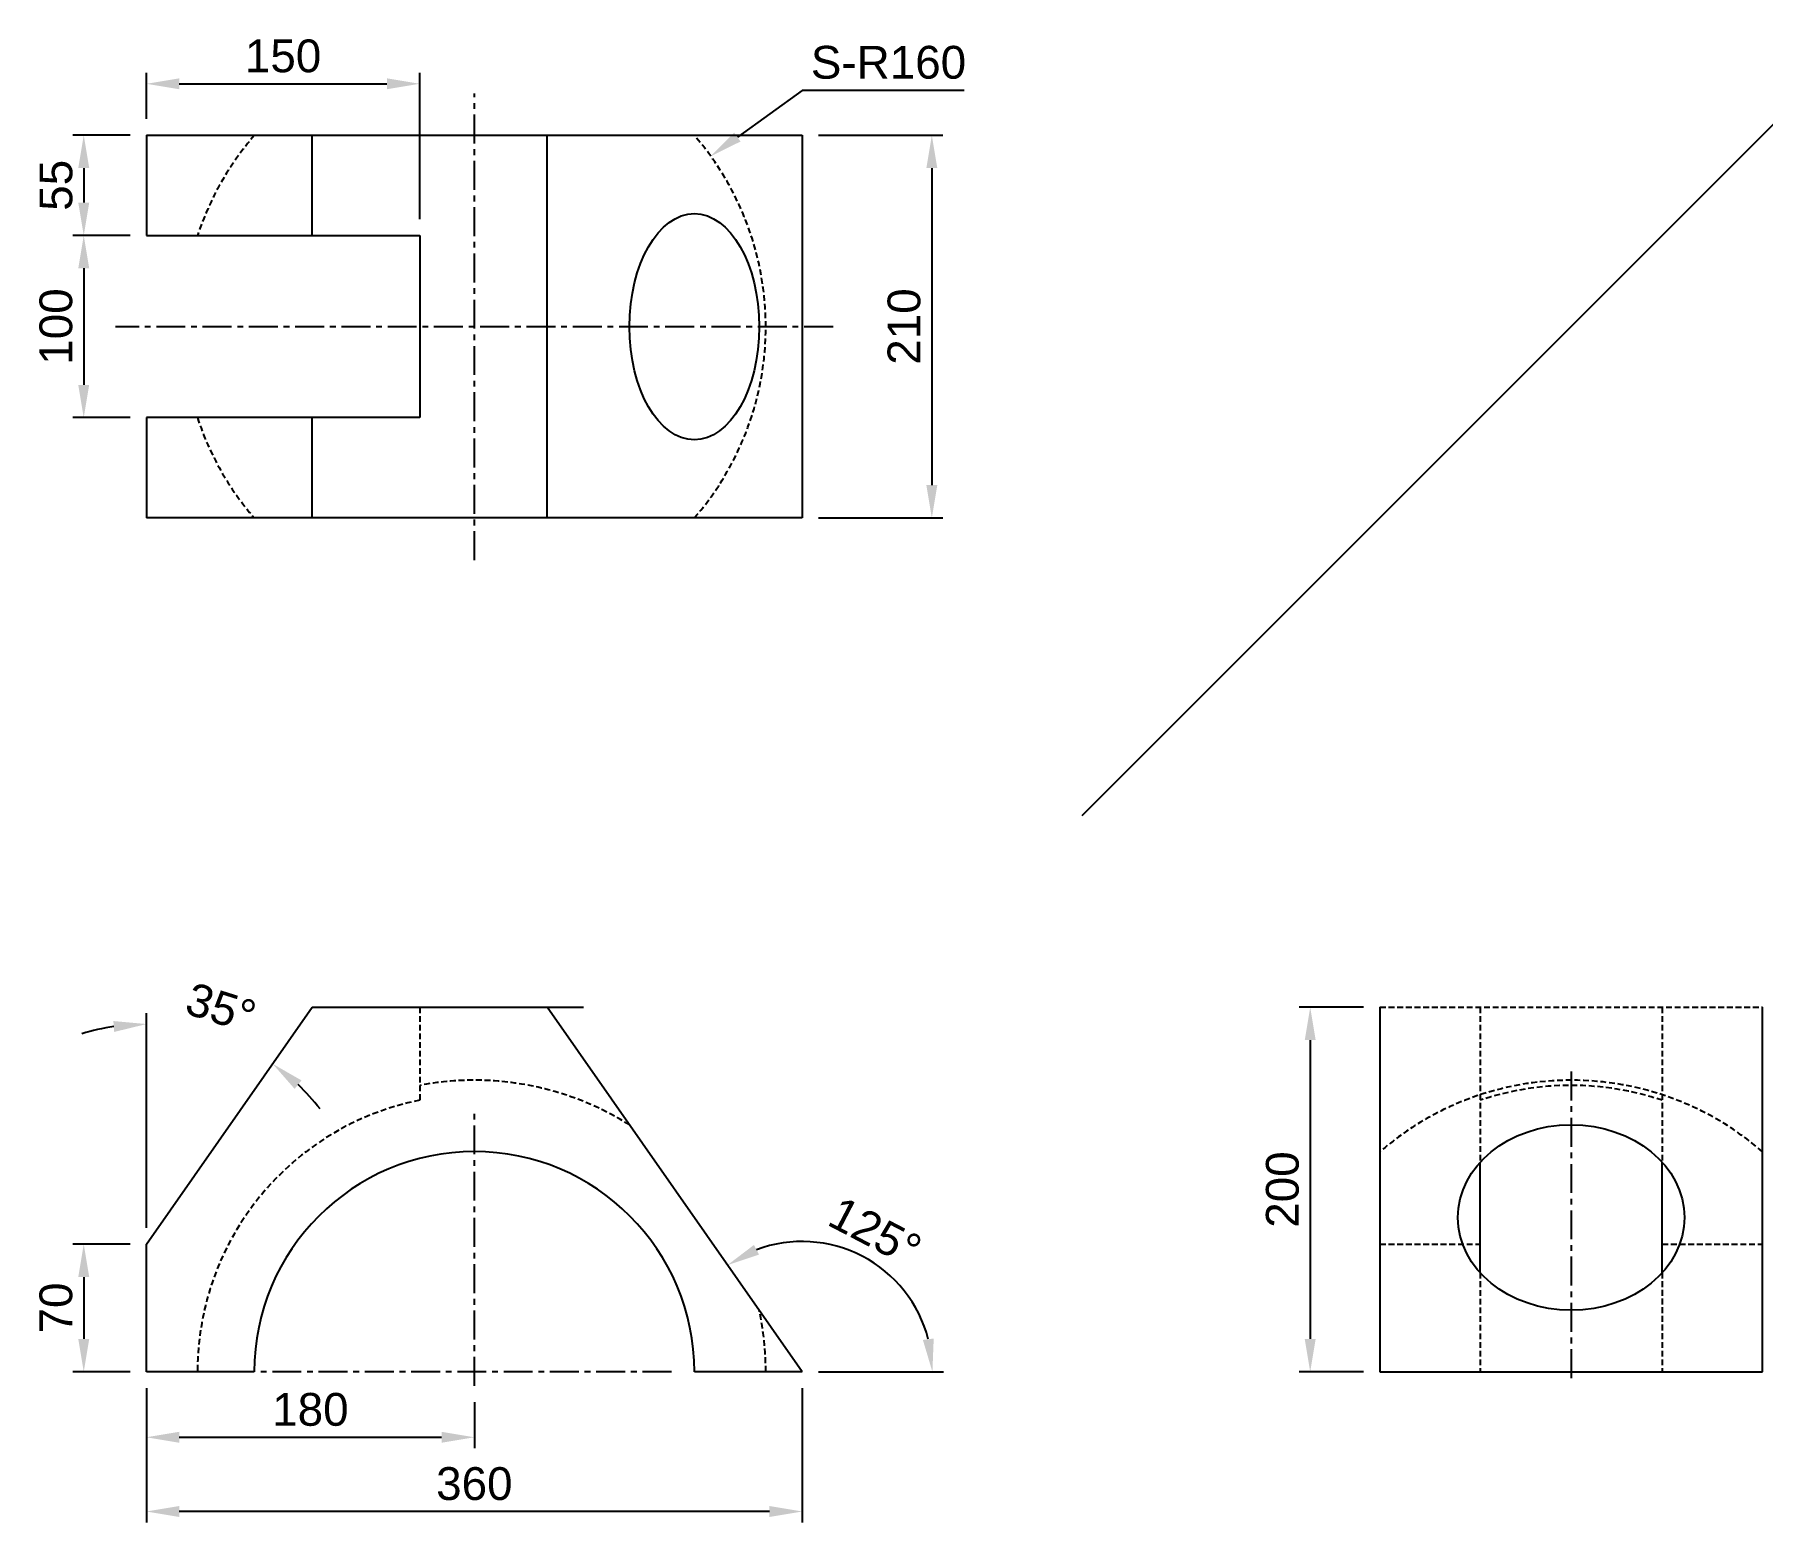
# Model space of a CAD drawing. Header units: millimetres. Extents: x 80 to 1028, y 26 to 842.
import ezdxf

# ---------------------------------------------------------------- set-up
doc = ezdxf.new("R2010")
doc.units = ezdxf.units.MM
doc.header["$LTSCALE"] = 0.5
doc.linetypes.add('CENTER', pattern=[50.8, 31.75, -6.35, 6.35, -6.35])
doc.linetypes.add('HIDDEN', pattern=[9.525, 6.35, -3.175])
for name, color, linetype in [('center', 3, 'CENTER'), ('dim', 1, 'Continuous'), ('hidden', 2, 'HIDDEN'), ('model', 7, 'Continuous')]:
    doc.layers.add(name, color=color, linetype=linetype)
doc.styles.get("Standard").update_dxf_attribs({"font": 'arial.ttf'})
doc.dimstyles.new('ISO-25', dxfattribs={"dimscale": 3, "dimtxt": 6, "dimasz": 6, "dimexe": 2, "dimexo": 3, "dimgap": 2, "dimtad": 1, "dimtoh": 1, "dimtxsty": 'Standard', "dimcen": 0, "dimadec": 0, "dimazin": 0, "dimtfac": 1, "dimtofl": 0, "dimtmove": 0, "dimatfit": 3, "dimfxl": 1, "dimarcsym": 0})

# ---------------------------------------------------------------- blocks, each defined once
blk = doc.blocks.new('*D1')
at = {"layer": 'Defpoints', "color": 0, "transparency": 16777216}
for p in [(290.95, 815.03), (140.95, 786.81), (290.95, 731.81)]:
    blk.add_point(p, dxfattribs=at)
at = {"layer": 'dim', "color": 0, "lineweight": -2, "transparency": 16777216}
for p, q in [((140.95, 795.81), (140.95, 821.03)), ((290.95, 740.81), (290.95, 821.03)), ((158.95, 815.03), (272.95, 815.03))]:
    blk.add_line(p, q, dxfattribs=at)
at = {"layer": 'dim', "color": 0, "transparency": 16777216}
for points in [[(158.95, 818.03), (158.95, 812.03), (140.95, 815.03)], [(272.95, 818.03), (272.95, 812.03), (290.95, 815.03)]]:
    blk.add_solid(points, dxfattribs=at)
at = {"layer": 'dim', "color": 0, "transparency": 16777216, "insert": (215.95, 830.23), "char_height": 18, "attachment_point": 5}
blk.add_mtext('150', dxfattribs=at)
blk = doc.blocks.new('*D2')
at = {"layer": 'Defpoints', "color": 0, "transparency": 16777216}
for p in [(140.95, 786.81), (106.51, 731.81), (140.95, 731.81)]:
    blk.add_point(p, dxfattribs=at)
at = {"layer": 'dim', "color": 0, "lineweight": -2, "transparency": 16777216}
for p, q in [((131.95, 786.81), (100.51, 786.81)), ((106.51, 768.81), (106.51, 749.81)), ((131.95, 731.81), (100.51, 731.81))]:
    blk.add_line(p, q, dxfattribs=at)
at = {"layer": 'dim', "color": 0, "transparency": 16777216}
for points in [[(103.51, 768.81), (109.51, 768.81), (106.51, 786.81)], [(103.51, 749.81), (109.51, 749.81), (106.51, 731.81)]]:
    blk.add_solid(points, dxfattribs=at)
at = {"layer": 'dim', "color": 0, "transparency": 16777216, "insert": (91.36, 759.31), "char_height": 18, "attachment_point": 5, "rotation": 90}
blk.add_mtext('55', dxfattribs=at)
blk = doc.blocks.new('*D3')
at = {"layer": 'Defpoints', "color": 0, "transparency": 16777216}
for p in [(140.95, 731.81), (106.51, 631.81), (140.95, 631.81)]:
    blk.add_point(p, dxfattribs=at)
at = {"layer": 'dim', "color": 0, "lineweight": -2, "transparency": 16777216}
for p, q in [((131.95, 731.81), (100.51, 731.81)), ((106.51, 713.81), (106.51, 649.81)), ((131.95, 631.81), (100.51, 631.81))]:
    blk.add_line(p, q, dxfattribs=at)
at = {"layer": 'dim', "color": 0, "transparency": 16777216}
for points in [[(103.51, 713.81), (109.51, 713.81), (106.51, 731.81)], [(103.51, 649.81), (109.51, 649.81), (106.51, 631.81)]]:
    blk.add_solid(points, dxfattribs=at)
at = {"layer": 'dim', "color": 0, "transparency": 16777216, "insert": (91.32, 681.81), "char_height": 18, "attachment_point": 5, "rotation": 90}
blk.add_mtext('100', dxfattribs=at)
blk = doc.blocks.new('*D4')
at = {"layer": 'Defpoints', "color": 0, "transparency": 16777216}
for p in [(500.95, 786.81), (500.95, 576.81), (572.12, 576.81)]:
    blk.add_point(p, dxfattribs=at)
at = {"layer": 'dim', "color": 0, "lineweight": -2, "transparency": 16777216}
for p, q in [((509.95, 786.81), (578.12, 786.81)), ((572.12, 768.81), (572.12, 594.81)), ((509.95, 576.81), (578.12, 576.81))]:
    blk.add_line(p, q, dxfattribs=at)
at = {"layer": 'dim', "color": 0, "transparency": 16777216}
for points in [[(569.12, 768.81), (575.12, 768.81), (572.12, 786.81)], [(569.12, 594.81), (575.12, 594.81), (572.12, 576.81)]]:
    blk.add_solid(points, dxfattribs=at)
at = {"layer": 'dim', "color": 0, "transparency": 16777216, "insert": (556.93, 681.81), "char_height": 18, "attachment_point": 5, "rotation": 90}
blk.add_mtext('210', dxfattribs=at)
blk = doc.blocks.new('*D5')
at = {"layer": 'Defpoints', "color": 0, "transparency": 16777216}
for p in [(140.95, 178.22), (106.51, 108.22), (140.95, 108.22)]:
    blk.add_point(p, dxfattribs=at)
at = {"layer": 'dim', "color": 0, "lineweight": -2, "transparency": 16777216}
for p, q in [((131.95, 178.22), (100.51, 178.22)), ((106.51, 160.22), (106.51, 126.22)), ((131.95, 108.22), (100.51, 108.22))]:
    blk.add_line(p, q, dxfattribs=at)
at = {"layer": 'dim', "color": 0, "transparency": 16777216}
for points in [[(103.51, 160.22), (109.51, 160.22), (106.51, 178.22)], [(103.51, 126.22), (109.51, 126.22), (106.51, 108.22)]]:
    blk.add_solid(points, dxfattribs=at)
at = {"layer": 'dim', "color": 0, "transparency": 16777216, "insert": (91.32, 143.22), "char_height": 18, "attachment_point": 5, "rotation": 90}
blk.add_mtext('70', dxfattribs=at)
blk = doc.blocks.new('*D7')
at = {"layer": 'Defpoints', "color": 0, "transparency": 16777216}
for p in [(140.95, 108.22), (320.95, 100.56), (320.95, 72.28)]:
    blk.add_point(p, dxfattribs=at)
at = {"layer": 'dim', "color": 0, "lineweight": -2, "transparency": 16777216}
for p, q in [((140.95, 99.22), (140.95, 66.28)), ((320.95, 91.56), (320.95, 66.28)), ((158.95, 72.28), (302.95, 72.28))]:
    blk.add_line(p, q, dxfattribs=at)
at = {"layer": 'dim', "color": 0, "transparency": 16777216}
for points in [[(158.95, 75.28), (158.95, 69.28), (140.95, 72.28)], [(302.95, 75.28), (302.95, 69.28), (320.95, 72.28)]]:
    blk.add_solid(points, dxfattribs=at)
at = {"layer": 'dim', "color": 0, "transparency": 16777216, "insert": (230.95, 87.47), "char_height": 18, "attachment_point": 5}
blk.add_mtext('180', dxfattribs=at)
blk = doc.blocks.new('*D8')
at = {"layer": 'Defpoints', "color": 0, "transparency": 16777216}
for p in [(140.95, 108.22), (500.95, 108.22), (140.95, 31.55)]:
    blk.add_point(p, dxfattribs=at)
at = {"layer": 'dim', "color": 0, "lineweight": -2, "transparency": 16777216}
for p, q in [((140.95, 99.22), (140.95, 25.55)), ((500.95, 99.22), (500.95, 25.55)), ((482.95, 31.55), (158.95, 31.55))]:
    blk.add_line(p, q, dxfattribs=at)
at = {"layer": 'dim', "color": 0, "transparency": 16777216}
for points in [[(158.95, 34.55), (158.95, 28.55), (140.95, 31.55)], [(482.95, 34.55), (482.95, 28.55), (500.95, 31.55)]]:
    blk.add_solid(points, dxfattribs=at)
at = {"layer": 'dim', "color": 0, "transparency": 16777216, "insert": (320.95, 46.75), "char_height": 18, "attachment_point": 5}
blk.add_mtext('360', dxfattribs=at)
blk = doc.blocks.new('*D9')
at = {"layer": 'Defpoints', "color": 0, "transparency": 16777216}
for p in [(818.13, 308.22), (779.85, 108.22), (818.13, 108.22)]:
    blk.add_point(p, dxfattribs=at)
at = {"layer": 'dim', "color": 0, "lineweight": -2, "transparency": 16777216}
for p, q in [((809.13, 308.22), (773.85, 308.22)), ((779.85, 290.22), (779.85, 126.22)), ((809.13, 108.22), (773.85, 108.22))]:
    blk.add_line(p, q, dxfattribs=at)
at = {"layer": 'dim', "color": 0, "transparency": 16777216}
for points in [[(776.85, 290.22), (782.85, 290.22), (779.85, 308.22)], [(776.85, 126.22), (782.85, 126.22), (779.85, 108.22)]]:
    blk.add_solid(points, dxfattribs=at)
at = {"layer": 'dim', "color": 0, "transparency": 16777216, "insert": (764.66, 208.22), "char_height": 18, "attachment_point": 5, "rotation": 90}
blk.add_mtext('200', dxfattribs=at)
blk = doc.blocks.new('*D10')
at = {"layer": 'Defpoints', "color": 0, "transparency": 16777216}
for p in [(231.98, 308.22), (188.8, 289.16), (140.95, 178.22), (140.95, 178.22), (140.95, 108.22)]:
    blk.add_point(p, dxfattribs=at)
at = {"layer": 'dim', "color": 0, "lineweight": -2, "transparency": 16777216}
blk.add_line((140.95, 187.22), (140.95, 305.04), dxfattribs=at)
for start, end in [(98.54407, 107.08815), (37.91185, 46.45593)]:
    blk.add_arc((140.95, 178.22), 120.82, start, end, dxfattribs=at)
at = {"layer": 'dim', "color": 0, "transparency": 16777216}
for points in [[(122.78, 300.69), (123.22, 294.71), (140.95, 299.04)], [(222.28, 263.48), (226.08, 268.12), (210.25, 277.19)]]:
    blk.add_solid(points, dxfattribs=at)
at = {"layer": 'dim', "color": 0, "transparency": 16777216, "insert": (181.85, 307.94), "char_height": 18, "attachment_point": 5, "rotation": 342.5}
blk.add_mtext('35°', dxfattribs=at)
blk = doc.blocks.new('*D11')
at = {"layer": 'Defpoints', "color": 0, "transparency": 16777216}
for p in [(360.91, 308.22), (554.36, 155.75), (441.77, 108.22), (500.95, 108.22), (500.95, 108.22)]:
    blk.add_point(p, dxfattribs=at)
at = {"layer": 'dim', "color": 0, "lineweight": -2, "transparency": 16777216}
blk.add_line((509.95, 108.22), (578.44, 108.22), dxfattribs=at)
blk.add_arc((500.95, 108.22), 71.49, 14.46396, 110.53604, dxfattribs=at)
at = {"layer": 'dim', "color": 0, "transparency": 16777216}
for points in [[(477.27, 172.52), (474.47, 177.83), (459.94, 166.79)], [(573.15, 126.46), (567.2, 125.7), (572.44, 108.22)]]:
    blk.add_solid(points, dxfattribs=at)
at = {"layer": 'dim', "color": 0, "transparency": 16777216, "insert": (540.98, 185.11), "char_height": 18, "attachment_point": 5, "rotation": 332.5}
blk.add_mtext('125°', dxfattribs=at)
blk = doc.blocks.new('*D12')
at = {"layer": 'Defpoints', "color": 0, "transparency": 16777216}
for p in [(450.74, 775.27), (320.95, 681.71)]:
    blk.add_point(p, dxfattribs=at)
at = {"layer": 'dim', "color": 0, "lineweight": -2, "transparency": 16777216}
for p, q in [((500.87, 811.41), (465.34, 785.8)), ((589.8, 811.41), (500.87, 811.41))]:
    blk.add_line(p, q, dxfattribs=at)
at = {"layer": 'dim', "color": 0, "transparency": 16777216}
blk.add_solid([(463.59, 788.23), (467.1, 783.36), (450.74, 775.27)], dxfattribs=at)
at = {"layer": 'dim', "color": 0, "transparency": 16777216, "insert": (548.33, 826.71), "char_height": 18, "attachment_point": 5}
blk.add_mtext('S-R160', dxfattribs=at)

msp = doc.modelspace()

# ---------------------------------------------------------------- linework, layer by layer
at = {"layer": 'center'}
for p, q in [((320.951, 553.658), (320.951, 809.755)), ((517.871, 681.707), (124.03, 681.707)), ((923.103, 273.008), (923.132, 102.854)), ((320.951, 100.559), (320.951, 250.701)), ((429.135, 108.223), (202.766, 108.223))]:
    msp.add_line(p, q, dxfattribs=at)
at = {"layer": 'hidden'}
for p, q in [((290.951, 308.223), (290.951, 257.254)), ((818.132, 308.223), (1028.132, 308.223)), ((873.132, 308.223), (873.132, 223.132)), ((973.132, 308.223), (973.132, 223.103)), ((818.132, 178.223), (873.132, 178.223)), ((973.132, 178.223), (1028.132, 178.223)), ((873.132, 162.623), (873.132, 108.223)), ((973.132, 162.664), (973.132, 108.223))]:
    msp.add_line(p, q, dxfattribs=at)
for centre, radius, start, end in [((320.951, 681.707), 160, 138.937185, 161.751675), ((320.951, 681.707), 160, 319.03378, 41.062815), ((320.951, 681.707), 160, 198.171597, 220.96622), ((320.951, 108.223), 160, 57.846839, 100.806923), ((923.132, 108.223), 160, 48.9855, 131.0145), ((320.951, 108.223), 152.02, 101.381574, 180), ((320.951, 108.223), 160, 0, 12.153161)]:
    msp.add_arc(centre, radius, start, end, dxfattribs=at)
msp.add_ellipse((923.031, 108.223), major_axis=(0, 157.162), ratio=1, start_param=5.9587328, end_param=6.6062718, dxfattribs=at)
at = {"layer": 'model'}
for p, q in [((140.951, 786.809), (500.951, 786.809)), ((140.951, 786.809), (140.951, 731.809)), ((231.978, 731.809), (231.978, 786.809)), ((360.909, 576.809), (360.909, 786.809)), ((500.951, 786.809), (500.951, 576.809)), ((140.951, 731.809), (290.951, 731.809)), ((290.951, 731.809), (290.951, 631.809)), ((290.951, 631.809), (140.951, 631.809)), ((140.951, 631.809), (140.951, 576.809)), ((231.978, 576.809), (231.978, 631.809)), ((500.951, 576.809), (140.951, 576.809)), ((140.951, 178.223), (231.978, 308.223)), ((231.978, 308.223), (380.909, 308.223)), ((500.951, 108.223), (360.909, 308.223)), ((818.132, 308.223), (818.132, 108.223)), ((1028.132, 108.223), (1028.132, 308.223)), ((873.132, 162.623), (873.132, 223.132)), ((973.132, 162.664), (973.132, 223.103)), ((140.951, 108.223), (140.951, 178.223)), ((200.135, 108.223), (140.951, 108.223)), ((500.951, 108.223), (441.766, 108.223)), ((818.132, 108.223), (1028.132, 108.223))]:
    msp.add_line(p, q, dxfattribs=at)
msp.add_ray((654.739, 413.415), (0.7071068, 0.7071068), dxfattribs=at)
msp.add_arc((320.951, 108.223), 120.815, 0, 180, dxfattribs=at)
for centre, major_axis, ratio in [((441.732, 681.707), (0, -62.074), 0.574031), ((923.117, 192.88), (62.16, 0.011), 0.8187685)]:
    msp.add_ellipse(centre, major_axis=major_axis, ratio=ratio, dxfattribs=at)

# ---------------------------------------------------------------- dimensions: what is measured, and where the dimension line sits
at = {"layer": 'dim'}
for base, p1, p2, picture, middle in [((290.951, 815.035), (140.951, 786.809), (290.951, 731.809), '*D1', (215.951, 830.225)), ((320.951, 72.277), (140.951, 108.223), (320.951, 100.559), '*D7', (230.951, 87.468)), ((140.951, 31.553), (500.951, 108.223), (140.951, 108.223), '*D8', (320.951, 46.749))]:
    dim = msp.add_linear_dim(base=base, p1=p1, p2=p2, dimstyle='ISO-25', dxfattribs=at)
    dim.commit()
    dim.dimension.update_dxf_attribs({"geometry": picture, "text_midpoint": middle})
dim = msp.add_radius_dim(center=(320.951, 681.707), mpoint=(450.742, 775.271), dimstyle='ISO-25', override={"dimpost": 'S-R<>'}, dxfattribs=at)
dim.commit()
dim.dimension.update_dxf_attribs({"geometry": '*D12', "text_midpoint": (548.332, 811.406), "dimtype": 164})
for base, p1, p2, picture, middle in [((106.511, 731.809), (140.951, 786.809), (140.951, 731.809), '*D2', (91.357, 759.309)), ((572.124, 576.809), (500.951, 786.809), (500.951, 576.809), '*D4', (556.933, 681.809)), ((106.511, 631.809), (140.951, 731.809), (140.951, 631.809), '*D3', (91.321, 681.809)), ((779.851, 108.223), (818.132, 308.223), (818.132, 108.223), '*D9', (764.661, 208.223)), ((106.511, 108.223), (140.951, 178.223), (140.951, 108.223), '*D5', (91.321, 143.223))]:
    dim = msp.add_linear_dim(base=base, p1=p1, p2=p2, angle=90, dimstyle='ISO-25', dxfattribs=at)
    dim.commit()
    dim.dimension.update_dxf_attribs({"geometry": picture, "text_midpoint": middle})
for base, line1, line2, picture, middle in [((188.804, 289.161), ((140.951, 178.223), (231.978, 308.223)), ((140.951, 108.223), (140.951, 178.223)), '*D10', (181.851, 307.943)), ((554.357, 155.752), ((500.951, 108.223), (441.766, 108.223)), ((500.951, 108.223), (360.909, 308.223)), '*D11', (540.976, 185.112))]:
    dim = msp.add_angular_dim_2l(base=base, line1=line1, line2=line2, dimstyle='ISO-25', dxfattribs=at)
    dim.commit()
    dim.dimension.update_dxf_attribs({"geometry": picture, "text_midpoint": middle})

doc.saveas('drawing.dxf')
